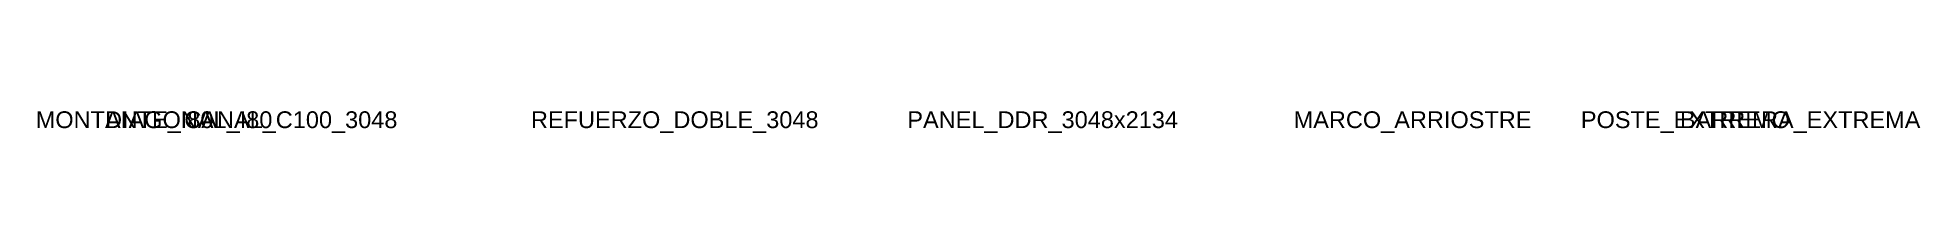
# Model space of a CAD drawing. Header units: millimetres. Extents: x -5648 to 223820, y -81824 to -314.
# Drawn here: x 200019 to 219027, y -41409 to -41187 of the extents above; entities outside this region: 1.
import ezdxf

# ---------------------------------------------------------------- set-up
doc = ezdxf.new("R2010")
doc.units = ezdxf.units.MM
doc.layers.add('A-CARTEL-TEXTO', color=7, linetype='Continuous')
doc.layers.add('G-TEXTO', color=7, linetype='Continuous')
doc.styles.get("Standard").update_dxf_attribs({"font": 'arial.ttf'})

# ---------------------------------------------------------------- blocks, each defined once
blk = doc.blocks.new('CARTEL_PESO')
at = {"layer": 'A-CARTEL-TEXTO', "extrusion": (-1, 0, 0)}
for s, height, p in [('L = 54.86 m', 110, (-1120, 3500, 8)), ('PESO MAX. (Ton)', 110, (-1120, 3280, 8)), ('18 / 25 / 43', 130, (-1120, 3060, 8)), ('PUENTE HORNUYOC', 130, (-1120, 3720, 8))]:
    blk.add_text(s, height=height, dxfattribs=at).set_placement(p)

msp = doc.modelspace()

# ---------------------------------------------------------------- block references
msp.add_blockref('CARTEL_PESO', (-5640, -4300, 566))

# ---------------------------------------------------------------- texts
at = {"layer": 'G-TEXTO'}
for s, p in [('MONTANTE_I80', (200000, -41360)), ('DIAGONAL_I80', (200700, -41360)), ('CANAL_C100_3048', (201500, -41360)), ('REFUERZO_DOBLE_3048', (205000, -41360)), ('PANEL_DDR_3048x2134', (208800, -41360)), ('MARCO_ARRIOSTRE', (212700, -41360)), ('POSTE_EXTREMO', (215600, -41360)), ('BARRERA_EXTREMA', (216600, -41360))]:
    msp.add_text(s, height=170, dxfattribs=at).set_placement(p)

doc.saveas('drawing.dxf')
